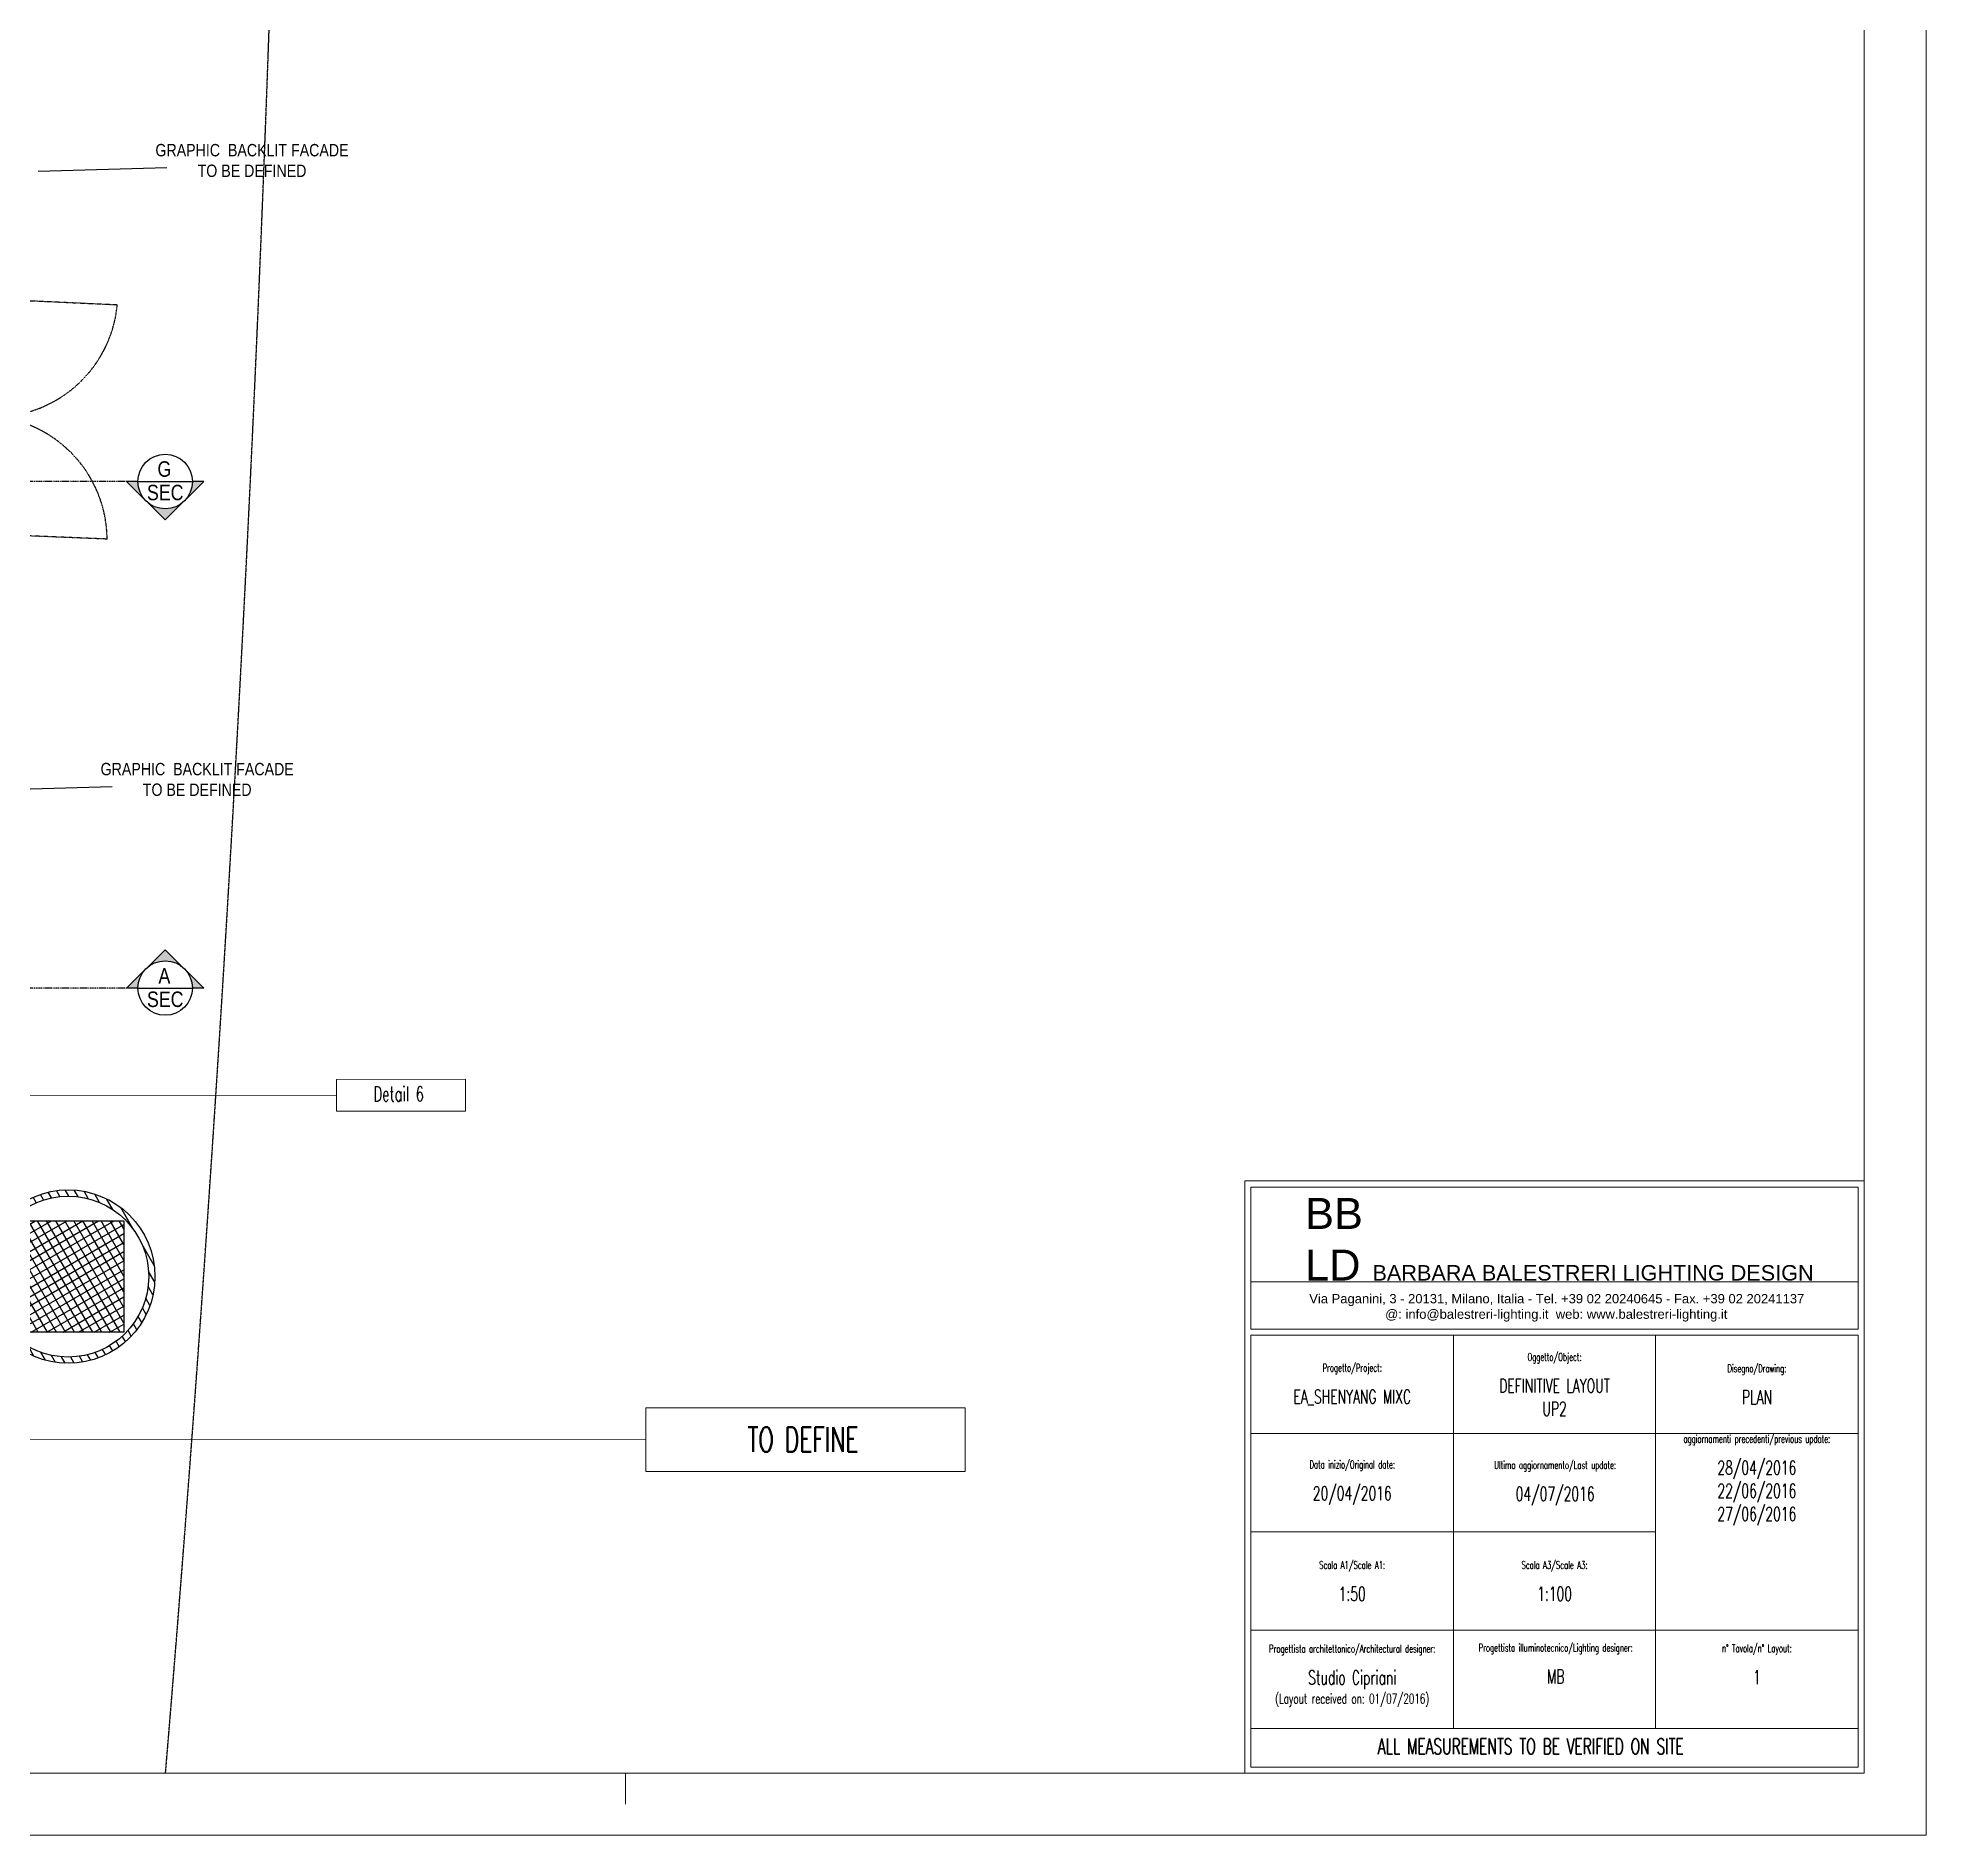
# Model space of a CAD drawing. Header units: millimetres. Extents: x 1734 to 22014, y 983 to 3953.
# Drawn here: x 4409 to 5934, y 983 to 2434 of the extents above; entities that cross this region are included whole.
import ezdxf
from ezdxf.enums import TextEntityAlignment as Align

# ---------------------------------------------------------------- set-up
doc = ezdxf.new("R2010")
doc.units = ezdxf.units.MM
for name, pattern in [('DASH', [0.35, 0.25, -0.1]), ('DASHDOT', [25.4, 12.7, -6.35, 0, -6.35]), ('HIDDEN1', [0.375, 0.25, -0.125])]:
    doc.linetypes.add(name, pattern=pattern)
for name, color, linetype in [('LAY_sec', 3, 'Continuous'), ('LD_quote', 242, 'Continuous'), ('SURVEY_doors', 2, 'Continuous'), ('SURVEY_proiections', 8, 'Continuous'), ('SURVEY_structures', 4, 'Continuous'), ('SURVEY_walls', 6, 'Continuous'), ('SURVEY_walls_patt', 8, 'Continuous'), ('TEXT', 3, 'Continuous')]:
    doc.layers.add(name, color=color, linetype=linetype)
doc.layers.add('LD_light', color=240, linetype='Continuous', lineweight=5)
doc.layers.add('LD_text', color=7, linetype='Continuous', lineweight=9)
doc.styles.add('Detail 1-50', font='Arial Narrow.ttf', dxfattribs={"height": 0.125})
doc.styles.add('SIMPLEX', font='SIMPLEX.SHX', dxfattribs={"width": 0.65})
doc.styles.get("Standard").update_dxf_attribs({"font": 'Arial.ttf'})
doc.styles.add('Standard 1-50', font='Arial Narrow.ttf', dxfattribs={"height": 0.125})

# ---------------------------------------------------------------- blocks, each defined once
blk = doc.blocks.new('a1')
at = {"layer": 'LD_text'}
blk.add_line((1050, -2920), (1050, -2945), dxfattribs=at)
for points in [[(-2100, 0), (2100, 0), (2100, -2970), (-2100, -2970)], [(-2050, -50), (2050, -50), (2050, -2920), (-2050, -2920)]]:
    blk.add_lwpolyline(points, close=True, dxfattribs=at)
blk = doc.blocks.new('cartiglio')
at = {"layer": 'LD_text'}
for p, q in [((-2609.315, 6536.785), (-2619.115, 6536.785)), ((-2615.848, 6529.57), (-2615.848, 6535.921)), ((-2612.582, 6529.57), (-2612.582, 6535.921)), ((-2609.315, 6534.333), (-2619.115, 6534.333)), ((-2612.582, 6532.745), (-2619.115, 6532.745)), ((-2609.315, 6531.158), (-2619.115, 6531.158)), ((-2619.115, 6529.57), (-2609.315, 6529.57))]:
    blk.add_line(p, q, dxfattribs=at)
for points in [[(-2619.215, 6538.413), (-2609.215, 6538.413), (-2609.215, 6528.846), (-2619.215, 6528.846)], [(-2619.115, 6536.021), (-2609.315, 6536.021), (-2609.315, 6538.313), (-2619.115, 6538.313)], [(-2619.115, 6535.921), (-2609.315, 6535.921), (-2609.315, 6528.946), (-2619.115, 6528.946)]]:
    blk.add_lwpolyline(points, close=True, dxfattribs=at)
at = {"layer": 'LD_text', "attachment_point": 1}
for s, width, insert, char_height in [('{\\H2x;BB\\PLD}  BARBARA BALESTRERI LIGHTING DESIGN', 9.75664, (-2618.24, 6538.137), 0.25), ('\\pi0.94127;Via Paganini, 3 - 20131, Milano, Italia - Tel. +39 02 20240645 - Fax. +39 02 20241137\\P\\pi2.166;@: info@balestreri-lighting.it  web: www.balestreri-lighting.it', 9.8, (-2619.115, 6536.586), 0.15)]:
    blk.add_mtext_dynamic_manual_height_columns(s, width=width, gutter_width=1, heights=[0], dxfattribs=dict(at, insert=insert, char_height=char_height))
at = {"layer": 'LD_text', "insert": (-2619.115, 6529.406), "char_height": 0.25, "width": 9.8, "attachment_point": 1, "style": 'SIMPLEX'}
blk.add_mtext('\\pi2.0485;ALL MEASUREMENTS TO BE VERIFIED ON SITE', dxfattribs=at)
blk = doc.blocks.new('infocartigliobase')
at = {"layer": 'LD_text', "char_height": 6.226, "width": 163.333, "attachment_point": 5, "style": 'SIMPLEX'}
for s, insert in [('{\\C7;Progetto/Project:\\P\\P\\H1.8x;EA_SHENYANG MIXC}', (86.7, -164.3)), ('{\\C7;Oggetto/Object:\\P\\P\\H1.8x;DEFINITIVE LAYOUT\\PUP2}', (250, -164.3)), ('\\A1;{\\C7;aggiornamenti precedenti/previous update:\\P\\P\\H1.8x;28/04/2016\\P22/06/2016\\P27/06/2016}', (413.3, -241.7)), ('{\\C7;Data inizio/Original date:\\P\\P\\H1.8x;20/04/2016}', (86.7, -243.7)), ('{\\C7;Ultimo aggiornamento/Last update:\\P\\P\\H1.8x;04/07/2016}', (250.5, -244.2)), ('{\\C7;Progettista architettonico/Architectural designer:\\P\\P\\H1.8x;Studio Cipriani\\P\\H0.71383x;(Layout received on: 01/07/2016)}', (86.7, -399.6)), ('{\\C7;Progettista illuminotecnico/Lighting designer:\\P\\P\\H1.8x;MB}', (250.9, -389.8))]:
    blk.add_mtext(s, dxfattribs=dict(at, insert=insert))
blk = doc.blocks.new('cartiglioconinfobase')
at = {"layer": 'LD_light', "xscale": 50, "yscale": 50, "zscale": 50}
blk.add_blockref('cartiglio', (130460.7, -326442.3), dxfattribs=at)
at = {"layer": 'LD_quote'}
blk.add_blockref('infocartigliobase', (-500, 478.3), dxfattribs=at)

msp = doc.modelspace()

# ---------------------------------------------------------------- hatches: boundary and pattern name
at = {"layer": 'LAY_sec'}
h = msp.add_hatch(color=144, dxfattribs=at)
edge = h.paths.add_edge_path()
edge.add_line((4496.729, 2060.261), (4481.186, 2075.83))
edge.add_line((4481.186, 2075.83), (4490.298, 2075.823))
edge.add_ellipse((4512.298, 2075.805), major_axis=(-15.569, -15.544), ratio=1, start_angle=315, end_angle=360)
edge = h.paths.add_edge_path()
edge.add_line((4512.273, 2044.692), (4496.729, 2060.261))
edge.add_ellipse((4512.298, 2075.805), major_axis=(15.544, -15.569), ratio=1, start_angle=-90, end_angle=0)
edge.add_line((4527.842, 2060.236), (4512.273, 2044.692))
edge = h.paths.add_edge_path()
edge.add_line((4533.174, 2065.56), (4532.048, 2066.113))
edge.add_ellipse((4512.298, 2075.805), major_axis=(-15.569, -15.544), ratio=1, start_angle=108.906535, end_angle=135)
edge.add_line((4534.298, 2075.787), (4543.411, 2075.78))
edge.add_line((4543.411, 2075.78), (4533.174, 2065.56))
edge = h.paths.add_edge_path()
edge.add_ellipse((4512.298, 2075.805), major_axis=(-15.569, -15.544), ratio=1, start_angle=90, end_angle=108.906535)
edge.add_line((4532.048, 2066.113), (4533.174, 2065.56))
edge.add_line((4533.174, 2065.56), (4527.842, 2060.236))
h = msp.add_hatch(color=144, dxfattribs=at)
edge = h.paths.add_edge_path()
edge.add_line((4496.729, 1682.127), (4481.186, 1666.558))
edge.add_line((4481.186, 1666.558), (4490.298, 1666.565))
edge.add_ellipse((4512.298, 1666.583), major_axis=(-15.569, 15.544), ratio=1, start_angle=0, end_angle=45, ccw=False)
edge = h.paths.add_edge_path()
edge.add_line((4512.273, 1697.696), (4496.729, 1682.127))
edge.add_ellipse((4512.298, 1666.583), major_axis=(15.544, 15.569), ratio=1, start_angle=360, end_angle=450, ccw=False)
edge.add_line((4527.842, 1682.152), (4512.273, 1697.696))
edge = h.paths.add_edge_path()
edge.add_line((4533.174, 1676.828), (4532.048, 1676.275))
edge.add_ellipse((4512.298, 1666.583), major_axis=(-15.569, 15.544), ratio=1, start_angle=225, end_angle=251.093465, ccw=False)
edge.add_line((4534.298, 1666.601), (4543.411, 1666.608))
edge.add_line((4543.411, 1666.608), (4533.174, 1676.828))
edge = h.paths.add_edge_path()
edge.add_ellipse((4512.298, 1666.583), major_axis=(-15.569, 15.544), ratio=1, start_angle=251.093465, end_angle=270, ccw=False)
edge.add_line((4532.048, 1676.275), (4533.174, 1676.828))
edge.add_line((4533.174, 1676.828), (4527.842, 1682.152))
at = {"layer": 'SURVEY_walls_patt'}
h = msp.add_hatch(dxfattribs=at)
h.set_pattern_fill('ANSI31', color=144, scale=2, angle=-105.025414, style=0)
h.set_pattern_definition([(299.974586, (20741.6905, 57719.2776), (5.5006691, 3.17256045), [])])
edge = h.paths.add_edge_path(flags=17)
edge.add_arc((4433.993, 1433.769), 65, 0, 360)
edge = h.paths.add_edge_path()
edge.add_arc((4433.993, 1433.769), 70, 0, 360)
h = msp.add_hatch(dxfattribs=at)
h.set_pattern_fill('ANSI37', color=144, scale=2, angle=-105.025414, style=0)
h.set_pattern_definition([(299.974586, (20741.6905, 57719.2776), (5.5006691, 3.17256045), []), (29.974586, (20741.6905, 57719.2776), (-3.17256045, 5.5006691), [])])
h.paths.add_polyline_path([(4479.02, 1478.748), (4478.98, 1388.748), (4388.98, 1388.788), (4389.02, 1478.788)])

# ---------------------------------------------------------------- linework, layer by layer
at = {"layer": 'LAY_sec', "color": 144}
for p, q in [((4490.298, 2075.685), (4534.298, 2075.65)), ((4490.298, 1666.703), (4534.298, 1666.738))]:
    msp.add_line(p, q, dxfattribs=at)
at = {"layer": 'LAY_sec', "color": 144, "linetype": 'DASHDOT', "ltscale": 0.05}
for points in [[(4481.186, 2075.83), (4331.186, 2075.83)], [(4481.186, 1666.558), (4331.186, 1666.558)]]:
    msp.add_lwpolyline(points, dxfattribs=at)
at = {"layer": 'LAY_sec', "color": 144}
for points in [[(4490.298, 2075.823), (4481.186, 2075.83), (4512.273, 2044.692), (4543.411, 2075.78), (4534.298, 2075.787)], [(4490.298, 1666.565), (4481.186, 1666.558), (4512.273, 1697.696), (4543.411, 1666.608), (4534.298, 1666.601)]]:
    msp.add_lwpolyline(points, dxfattribs=at)
for centre in [(4512.298, 2075.668), (4512.298, 1666.72)]:
    msp.add_circle(centre, 22, dxfattribs=at)
at = {"layer": 'LD_text'}
for p, q in [((4650.468, 1580.145), (3977.195, 1579.869)), ((4154.688, 1301.854), (4900.209, 1302.184, 0))]:
    msp.add_line(p, q, dxfattribs=at)
at = {"layer": 'LD_text', "extrusion": (-4.51215e-12, 1.01727e-08, 1), "elevation": 0}
for points in [[(4650.462, 1592.997), (4754.807, 1593.044), (4754.819, 1567.338), (4650.474, 1567.292)], [(4900.198, 1327.888), (5157.969, 1327.888), (5157.992, 1276.481), (4900.221, 1276.481)]]:
    msp.add_lwpolyline(points, close=True, dxfattribs=at)
at = {"layer": 'SURVEY_doors', "color": 144, "linetype": 'HIDDEN1', "ltscale": 0.2}
msp.add_lwpolyline([(4369.613, 2223.29), (4473.624, 2218.487, -0.41295255), (4365.487, 2128.379, -0.41271669), (4465.396, 2029.226), (4361.361, 2033.469)], format="xyb", dxfattribs=at)
at = {"layer": 'SURVEY_proiections', "color": 144, "linetype": 'DASH'}
msp.add_lwpolyline([(4512.561, 1032.667, 0.01641729), (4609.503, 2943.23, 0.06461107), (2608.916, 3746.914, 0.00710751), (2376.458, 3803.349)], format="xyb", dxfattribs=at)
at = {"layer": 'SURVEY_structures', "color": 144}
msp.add_lwpolyline([(4479.02, 1478.748), (4478.98, 1388.748), (4388.98, 1388.788), (4389.02, 1478.788)], close=True, dxfattribs=at)
at = {"layer": 'SURVEY_walls', "color": 144}
for radius in [70, 65]:
    msp.add_circle((4433.993, 1433.769), radius, dxfattribs=at)
at = {"layer": 'TEXT', "color": 144}
for points in [[(4409.771, 2326.315), (4513.695, 2329.145)], [(4365.537, 1826.58), (4469.461, 1829.411)]]:
    msp.add_lwpolyline(points, dxfattribs=at)

# ---------------------------------------------------------------- block references
msp.add_blockref('a1', (3833.729, 3952.667))
at = {"layer": 'LD_text'}
msp.add_blockref('cartiglioconinfobase', (5883.729, 1032.667), dxfattribs=at)

# ---------------------------------------------------------------- texts
at = {"layer": 'LAY_sec', "color": 144, "style": 'Standard 1-50'}
for tag, text, p in [('G', 'N', (4511.628, 2092.056)), ('SEC', 'SHEET', (4512.306, 2073.081)), ('A', 'N', (4511.628, 1682.885)), ('SEC', 'SHEET', (4512.306, 1663.909))]:
    msp.add_attdef(tag, text=text, height=12.5, rotation=0.045882, dxfattribs=at).set_placement(p, align=Align.TOP_CENTER)
at = {"layer": 'LD_text', "extrusion": (-4.51215e-12, 1.01727e-08, 1), "attachment_point": 1, "text_direction": (1, 0.000444, 0), "style": 'SIMPLEX'}
for s, insert, char_height, width in [('\\pi19.887,t21.507;Detail 6', (4660.465, 1587.234, 0), 12, 84.34508), ('\\pi63.033,t65.733;TO DEFINE', (4919.289, 1312.142, 0), 20, 225.11421)]:
    msp.add_mtext(s, dxfattribs=dict(at, insert=insert, char_height=char_height, width=width))
at = {"layer": 'LD_text', "char_height": 6.22618, "width": 163.33333, "attachment_point": 5, "style": 'SIMPLEX'}
for s, insert in [('{\\C7;Disegno/Drawing:\\P\\P\\H1.8x;PLAN}', (5797.063, 1346.723)), ('{\\C7;Scala A1/Scale A1:\\P\\P\\H1.8x;1:50}', (5470.396, 1187.944)), ('{\\C7;Scala A3/Scale A3:\\P\\P\\H1.8x;1:100}', (5633.729, 1187.944)), ('{\\C7;n° Tavola/n° Layout:\\P\\P\\H1.8x;1}', (5797.063, 1120.761))]:
    msp.add_mtext(s, dxfattribs=dict(at, insert=insert))
at = {"layer": 'TEXT', "color": 144, "char_height": 10, "width": 160.50263, "attachment_point": 2, "style": 'Detail 1-50'}
for insert in [(4582.351, 2348.267), (4538.117, 1848.533)]:
    msp.add_mtext('GRAPHIC  BACKLIT FACADE TO BE DEFINED', dxfattribs=dict(at, insert=insert))

doc.saveas('drawing.dxf')
